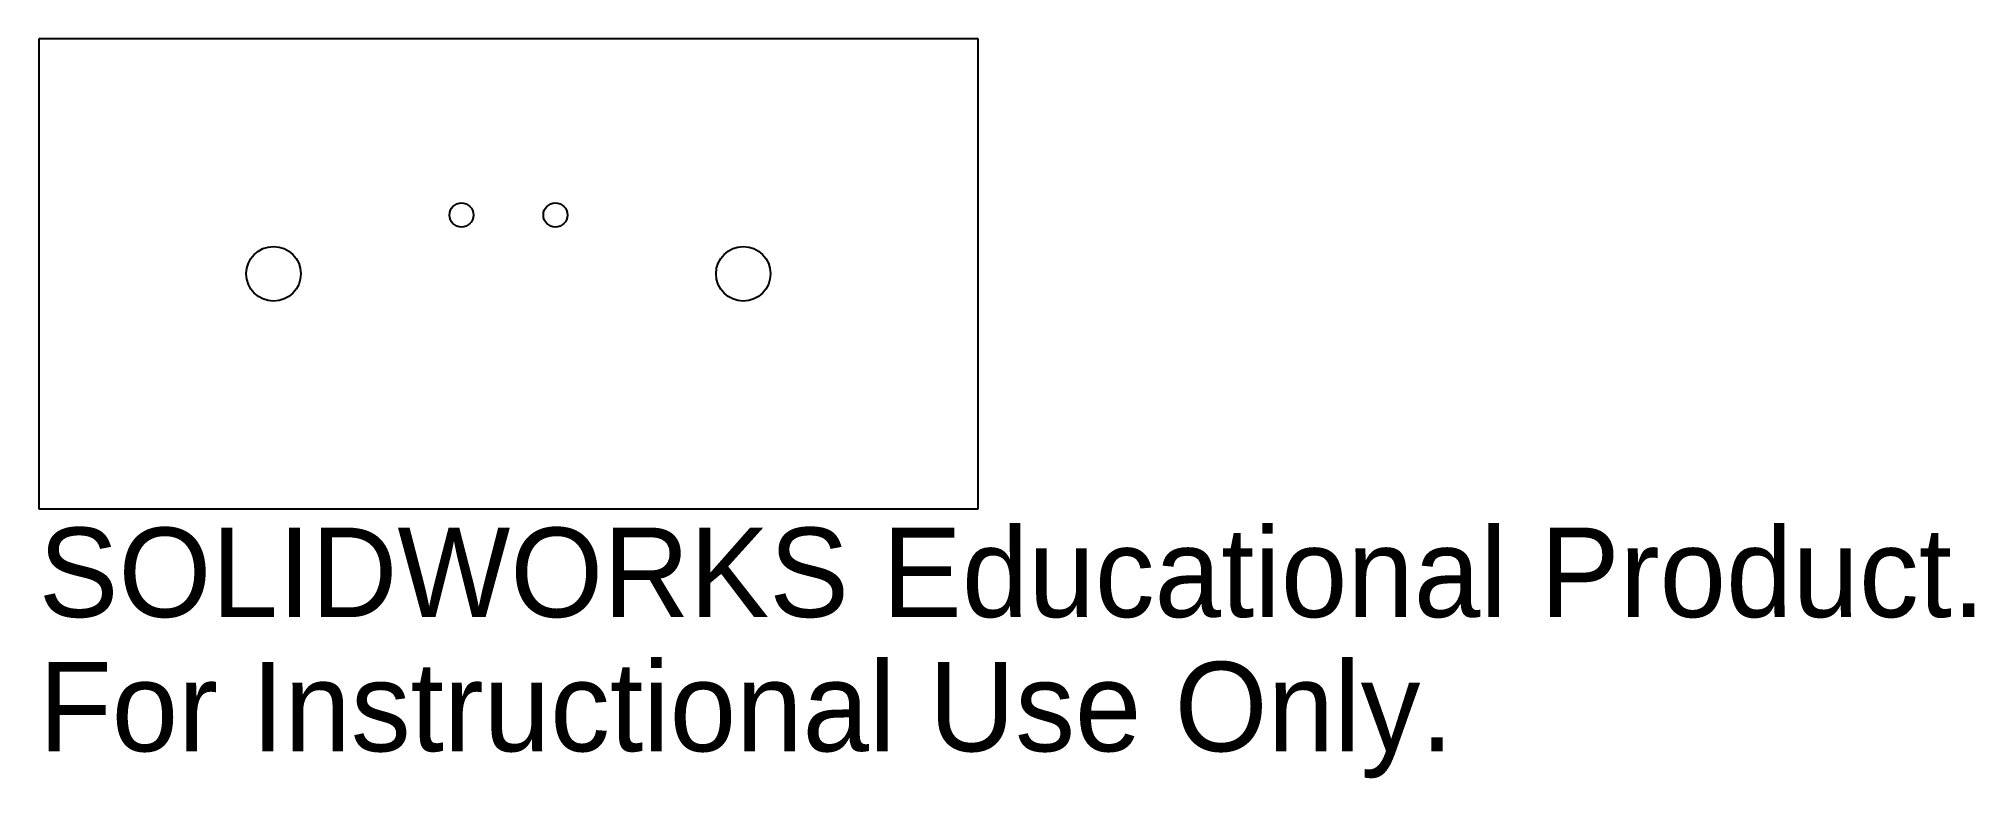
# Model space of a CAD drawing. Header units: inches. Extents: x -1 to 3.12, y -1.07 to 0.5.
import ezdxf

# ---------------------------------------------------------------- set-up
doc = ezdxf.new("R2010")
doc.units = ezdxf.units.IN
doc.header["$MEASUREMENT"] = 0
doc.styles.add('SLDTEXTSTYLE0', font='Arail.ttf')

msp = doc.modelspace()

# ---------------------------------------------------------------- linework, layer by layer
at = {"color": 7, "linetype": 'Continuous', "lineweight": 25}
for p, q in [((1, 0.5), (-1, 0.5)), ((-1, 0.5), (-1, -0.5)), ((1, -0.5), (1, 0.5)), ((-1, -0.5), (1, -0.5))]:
    msp.add_line(p, q, dxfattribs=at)
for centre, radius in [((-0.1, 0.125), 0.0256), ((0.1, 0.125), 0.0256), ((-0.5, 0), 0.058), ((0.5, 0), 0.058)]:
    msp.add_circle(centre, radius, dxfattribs=at)

# ---------------------------------------------------------------- texts
at = {"color": 7, "linetype": 'Continuous', "char_height": 0.1903, "attachment_point": 1, "style": 'SLDTEXTSTYLE0'}
for s, insert in [('SOLIDWORKS Educational Product.', (-1, -0.5401)), ('For Instructional Use Only.', (-1, -0.8256))]:
    msp.add_mtext(s, dxfattribs=dict(at, insert=insert))

doc.saveas('drawing.dxf')
